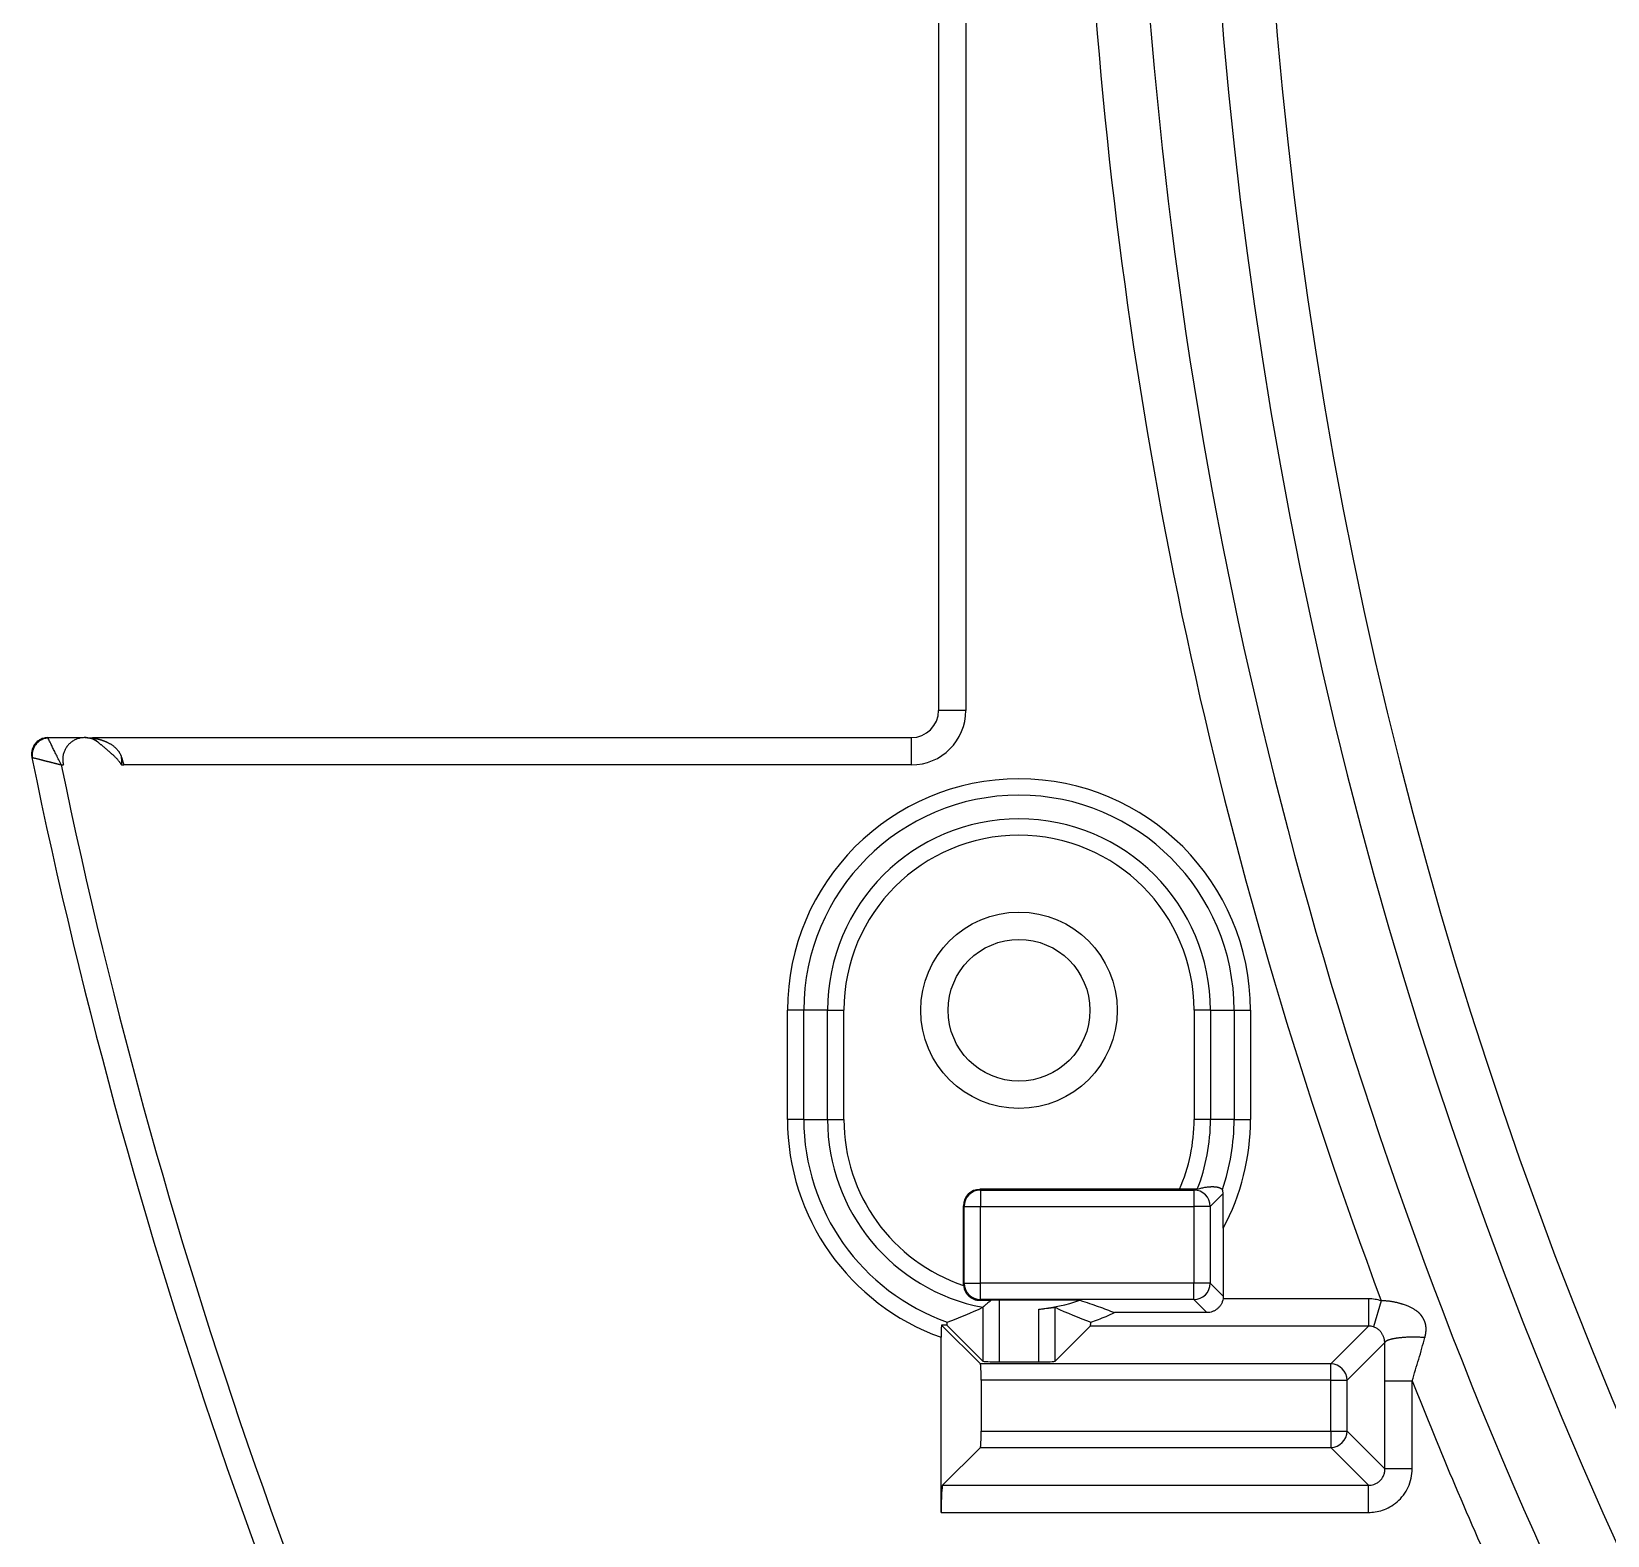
# Model space of a CAD drawing. Header units: millimetres. Extents: x -1286 to 291, y 5350 to 5880.
# Drawn here: x -324.83 to -295.79, y 5646.1 to 5673.81 of the extents above; entities that cross this region are included whole.
import ezdxf

# ---------------------------------------------------------------- set-up
doc = ezdxf.new("R2010")
doc.units = ezdxf.units.MM
doc.layers.add('粗实线层', color=7, linetype='Continuous', lineweight=35)

msp = doc.modelspace()

# ---------------------------------------------------------------- linework, layer by layer
at = {"layer": '粗实线层', "lineweight": 25}
for p, q in [((-308.117, 5700.497), (-308.117, 5661.302)), ((-307.615, 5674.467), (-307.615, 5661.302)), ((-307.615, 5661.302), (-308.117, 5661.302)), ((-324.528, 5660.8), (-323.906, 5660.8)), ((-323.704, 5660.8), (-308.62, 5660.8)), ((-308.62, 5660.297), (-308.62, 5660.8)), ((-324.823, 5660.438), (-324.813, 5660.438)), ((-324.281, 5660.297), (-324.241, 5660.297)), ((-310.601, 5655.775), (-310.902, 5655.775)), ((-310.902, 5653.765), (-310.902, 5655.775)), ((-310.165, 5655.775), (-310.601, 5655.775)), ((-310.601, 5653.765), (-310.601, 5655.775)), ((-310.165, 5653.765), (-310.165, 5655.775)), ((-310.165, 5655.775), (-309.863, 5655.775)), ((-309.863, 5653.765), (-309.863, 5655.775)), ((-303.109, 5655.775), (-303.411, 5655.775)), ((-303.411, 5655.775), (-303.411, 5653.765)), ((-303.109, 5655.775), (-302.673, 5655.775)), ((-303.109, 5655.775), (-303.109, 5653.765)), ((-302.673, 5655.775), (-302.673, 5653.765)), ((-302.673, 5655.775), (-302.372, 5655.775)), ((-302.372, 5655.775), (-302.372, 5653.765)), ((-310.601, 5653.765), (-310.902, 5653.765)), ((-310.601, 5653.765), (-310.165, 5653.765)), ((-310.165, 5653.765), (-309.863, 5653.765)), ((-303.109, 5653.765), (-303.411, 5653.765)), ((-302.673, 5653.765), (-303.109, 5653.765)), ((-302.673, 5653.765), (-302.372, 5653.765)), ((-303.679, 5652.476), (-307.358, 5652.476)), ((-307.346, 5652.463), (-307.358, 5652.476)), ((-307.346, 5652.463), (-303.416, 5652.463)), ((-307.346, 5652.463), (-307.346, 5652.162)), ((-303.401, 5652.478), (-303.416, 5652.463)), ((-303.416, 5652.463), (-303.416, 5652.162)), ((-307.647, 5652.162), (-307.659, 5652.174)), ((-307.659, 5650.705), (-307.659, 5652.174)), ((-303.114, 5652.162), (-302.877, 5652.4)), ((-307.647, 5652.162), (-307.346, 5652.162)), ((-307.647, 5650.745), (-307.647, 5652.162)), ((-307.346, 5652.162), (-303.416, 5652.162)), ((-307.346, 5650.745), (-307.346, 5652.162)), ((-303.114, 5652.162), (-303.416, 5652.162)), ((-303.416, 5652.162), (-303.416, 5650.745)), ((-303.114, 5652.162), (-303.114, 5650.745)), ((-302.874, 5651.758), (-302.874, 5650.504)), ((-307.647, 5650.745), (-307.346, 5650.745)), ((-303.416, 5650.745), (-307.346, 5650.745)), ((-307.346, 5650.443), (-307.346, 5650.745)), ((-303.114, 5650.745), (-303.416, 5650.745)), ((-303.416, 5650.443), (-303.416, 5650.745)), ((-303.114, 5650.745), (-302.874, 5650.504)), ((-307.346, 5650.443), (-307.359, 5650.43)), ((-303.416, 5650.443), (-307.346, 5650.443)), ((-307.004, 5650.431), (-307.004, 5649.295)), ((-305.516, 5650.431), (-307.004, 5650.431)), ((-303.416, 5650.443), (-303.177, 5650.204)), ((-300.196, 5650.457), (-302.878, 5650.457)), ((-306.27, 5649.295), (-306.27, 5650.267)), ((-305.969, 5649.31), (-305.969, 5650.301)), ((-303.177, 5650.204), (-304.879, 5650.204)), ((-299.962, 5650.422), (-300.108, 5649.942)), ((-308.066, 5649.975), (-307.348, 5649.257)), ((-307.968, 5649.973), (-307.305, 5649.31)), ((-305.324, 5649.955), (-305.969, 5649.31)), ((-300.196, 5649.955), (-305.324, 5649.955)), ((-300.893, 5649.257), (-300.196, 5649.955)), ((-308.071, 5646.521), (-308.071, 5649.748)), ((-300.592, 5648.956), (-299.898, 5649.65)), ((-307.004, 5649.295), (-306.27, 5649.295)), ((-300.893, 5649.257), (-307.348, 5649.257)), ((-300.893, 5648.956), (-300.893, 5649.257)), ((-307.333, 5648.956), (-307.333, 5648.021)), ((-300.893, 5648.956), (-307.333, 5648.956)), ((-300.893, 5648.956), (-300.592, 5648.956)), ((-300.893, 5648.021), (-300.893, 5648.956)), ((-300.592, 5648.021), (-300.592, 5648.956)), ((-299.895, 5647.323), (-299.895, 5648.945)), ((-299.393, 5647.323), (-299.393, 5648.945)), ((-307.333, 5648.021), (-300.893, 5648.021)), ((-300.893, 5648.021), (-300.893, 5647.72)), ((-300.893, 5648.021), (-300.592, 5648.021)), ((-300.592, 5648.021), (-299.895, 5647.323)), ((-308.046, 5647.022), (-307.348, 5647.72)), ((-307.348, 5647.72), (-300.893, 5647.72)), ((-300.893, 5647.72), (-300.196, 5647.022)), ((-308.046, 5647.022), (-300.196, 5647.022)), ((-300.196, 5646.521), (-300.196, 5647.022)), ((-308.071, 5646.521), (-300.196, 5646.521))]:
    msp.add_line(p, q, dxfattribs=at)
for radius in [1.809, 1.306]:
    msp.add_circle((-306.637, 5655.775), radius, dxfattribs=at)
for centre, radius, start, end in [((-218.672, 5680.9), 86.816, 184.19397, 200.55245), ((-218.672, 5680.9), 85.826, 184.20358, 205.21004), ((-218.672, 5680.9), 84.503, 184.22236, 267.24672), ((-218.672, 5680.9), 83.513, 184.2412, 267.24672), ((-308.62, 5661.302), 1.005, 270, 0), ((-308.62, 5661.302), 0.502, 270, 0), ((-224.702, 5680.9), 102.191, 191.5518, 207.29133), ((-224.702, 5680.9), 101.689, 191.68937, 207.29133), ((-306.637, 5655.775), 4.265, 360, 180), ((-306.637, 5655.775), 3.964, 360, 180), ((-306.637, 5655.775), 3.528, 360, 180), ((-306.637, 5655.775), 3.226, 0, 180), ((-224.702, 5680.9), 101.899, 208.57791, 345.69153), ((-224.702, 5680.9), 101.532, 208.69087, 345.63866), ((-224.702, 5680.9), 101.03, 208.69087, 345.63866), ((-224.702, 5680.9), 102.402, 208.57791, 345.69153), ((-306.637, 5653.765), 4.265, 180, 250.3586), ((-306.637, 5653.765), 3.964, 180, 250.5055), ((-306.637, 5653.765), 3.528, 180, 259.0763), ((-306.637, 5653.765), 3.226, 180, 251.5213), ((-306.637, 5653.765), 3.226, 336.4524, 0), ((-306.637, 5653.765), 3.528, 338.5965, 0), ((-306.637, 5653.765), 3.964, 341.0093, 0), ((-306.637, 5653.765), 4.265, 331.9261, 0), ((-306.637, 5653.765), 3.518, 275.9911, 288.5864), ((-218.672, 5680.9), 86.816, 201.59726, 204.35362)]:
    msp.add_arc(centre, radius, start, end, dxfattribs=at)
for centre, major_axis, ratio, start_param, end_param in [((-307.358, 5652.174), (-0.213, 0.213), 0.999695, 5.497939, 7.068431), ((-307.346, 5652.162), (-0.213, -0.213), 0.999695, 3.927143, 5.497635), ((-303.416, 5652.162), (-0.213, 0.213), 0.999695, 3.927143, 5.497635), ((-307.346, 5650.745), (0.213, -0.213), 0.999695, 3.927143, 5.497635), ((-303.416, 5650.745), (0.213, 0.213), 0.999695, 3.927143, 5.497635), ((-307.004, 5650.426), (0.302, 0), 0.017455, 1.570796, 2.083572), ((-310.331, 5653.765), (5.543, 0), 0.745659, 5.154361, 5.289656), ((-302.943, 5653.765), (5.543, 0), 0.745659, 4.135062, 4.270941), ((-305.325, 5650.457), (0, -0.502), 0.052408, 0.05236, 0.547611), ((-307.004, 5649.311), (0.301, 0), 0.052408, 3.193953, 4.712389), ((-306.27, 5649.311), (0.302, 0), 0.052408, 4.712389, 6.230825), ((-307.349, 5648.956), (0, -0.302), 0.052408, 1.570796, 3.089233), ((-300.893, 5648.956), (0.213, -0.213), 0.997265, 0.786768, 2.354825), ((-299.393, 5648.945), (-0.502, 0), 0.000029, 0.052344, 1.570828), ((-307.349, 5648.021), (0, -0.302), 0.052408, 0.05236, 1.570796), ((-300.893, 5648.021), (-0.213, -0.213), 0.997265, 0.786768, 2.354825), ((-308.044, 5646.521), (0, -0.503), 0.052408, 3.193953, 4.712389)]:
    msp.add_ellipse(centre, major_axis=major_axis, ratio=ratio, start_param=start_param, end_param=end_param, dxfattribs=at)
for points, degree, knots in [([(-324.528, 5660.8), (-324.552, 5660.8), (-324.575, 5660.797), (-324.622, 5660.786), (-324.644, 5660.778), (-324.686, 5660.756), (-324.706, 5660.743), (-324.741, 5660.713), (-324.756, 5660.697), (-324.782, 5660.662), (-324.792, 5660.644), (-324.805, 5660.617), (-324.809, 5660.608), (-324.815, 5660.59), (-324.818, 5660.58), (-324.825, 5660.55), (-324.828, 5660.528), (-324.83, 5660.484), (-324.828, 5660.461), (-324.823, 5660.438)], 3, [0, 0, 0, 0, 0.125, 0.125, 0.25, 0.25, 0.375, 0.375, 0.5, 0.5, 0.625, 0.625, 0.6875, 0.6875, 0.75, 0.75, 0.875, 0.875, 1, 1, 1, 1]), ([(-324.52, 5660.791), (-324.544, 5660.791), (-324.59, 5660.784), (-324.657, 5660.757), (-324.715, 5660.716), (-324.76, 5660.666), (-324.792, 5660.61), (-324.813, 5660.55), (-324.821, 5660.486), (-324.816, 5660.442), (-324.811, 5660.42)], 3, [0, 0, 0, 0, 0.132669, 0.266414, 0.39745, 0.522428, 0.638882, 0.750964, 0.871747, 1, 1, 1, 1]), ([(-324.281, 5660.297), (-324.296, 5660.328), (-324.311, 5660.359), (-324.341, 5660.419), (-324.356, 5660.449), (-324.384, 5660.508), (-324.398, 5660.536), (-324.425, 5660.59), (-324.438, 5660.616), (-324.461, 5660.663), (-324.472, 5660.686), (-324.491, 5660.725), (-324.5, 5660.742), (-324.514, 5660.77), (-324.519, 5660.781), (-324.526, 5660.796), (-324.528, 5660.8), (-324.528, 5660.8)], 3, [0, 0, 0, 0, 0.125, 0.125, 0.25, 0.25, 0.375, 0.375, 0.5, 0.5, 0.625, 0.625, 0.75, 0.75, 0.875, 0.875, 1, 1, 1, 1]), ([(-323.579, 5660.694), (-323.595, 5660.709), (-323.629, 5660.735), (-323.667, 5660.756), (-323.696, 5660.769), (-323.707, 5660.773), (-323.727, 5660.78), (-323.737, 5660.783), (-323.768, 5660.792), (-323.789, 5660.796), (-323.821, 5660.799), (-323.832, 5660.799), (-323.854, 5660.8), (-323.865, 5660.8), (-323.897, 5660.798), (-323.918, 5660.795), (-323.949, 5660.788), (-323.96, 5660.785), (-323.981, 5660.779), (-323.991, 5660.775), (-324.021, 5660.763), (-324.04, 5660.754), (-324.067, 5660.737), (-324.076, 5660.731), (-324.094, 5660.719), (-324.103, 5660.712), (-324.127, 5660.692), (-324.143, 5660.676), (-324.171, 5660.644), (-324.183, 5660.626), (-324.206, 5660.59), (-324.216, 5660.571), (-324.228, 5660.541), (-324.232, 5660.531), (-324.238, 5660.51), (-324.241, 5660.5), (-324.249, 5660.468), (-324.252, 5660.447), (-324.254, 5660.415), (-324.254, 5660.404), (-324.254, 5660.383), (-324.253, 5660.372), (-324.251, 5660.34), (-324.247, 5660.318), (-324.241, 5660.297)], 3, [0, 0, 0, 0, 0.0625, 0.125, 0.125, 0.15625, 0.15625, 0.1875, 0.1875, 0.25, 0.25, 0.28125, 0.28125, 0.3125, 0.3125, 0.375, 0.375, 0.40625, 0.40625, 0.4375, 0.4375, 0.5, 0.5, 0.53125, 0.53125, 0.5625, 0.5625, 0.625, 0.625, 0.6875, 0.6875, 0.75, 0.75, 0.78125, 0.78125, 0.8125, 0.8125, 0.875, 0.875, 0.90625, 0.90625, 0.9375, 0.9375, 1, 1, 1, 1]), ([(-323.825, 5660.8), (-323.819, 5660.8), (-323.809, 5660.8), (-323.793, 5660.799), (-323.777, 5660.799), (-323.762, 5660.798), (-323.747, 5660.797), (-323.733, 5660.796), (-323.718, 5660.794), (-323.704, 5660.792), (-323.69, 5660.791), (-323.677, 5660.789), (-323.663, 5660.786), (-323.65, 5660.784), (-323.638, 5660.782), (-323.625, 5660.779), (-323.613, 5660.777), (-323.601, 5660.774), (-323.589, 5660.771), (-323.578, 5660.768), (-323.567, 5660.765), (-323.556, 5660.762), (-323.545, 5660.759), (-323.535, 5660.755), (-323.525, 5660.752), (-323.515, 5660.749), (-323.506, 5660.745), (-323.496, 5660.742), (-323.487, 5660.739), (-323.479, 5660.735), (-323.47, 5660.732), (-323.462, 5660.728), (-323.454, 5660.725), (-323.447, 5660.722), (-323.439, 5660.718), (-323.432, 5660.715), (-323.421, 5660.709), (-323.405, 5660.701), (-323.385, 5660.689), (-323.365, 5660.678), (-323.347, 5660.665), (-323.33, 5660.653), (-323.313, 5660.64), (-323.297, 5660.627), (-323.282, 5660.613), (-323.268, 5660.6), (-323.255, 5660.586), (-323.243, 5660.572), (-323.232, 5660.557), (-323.222, 5660.543), (-323.212, 5660.529), (-323.203, 5660.514), (-323.196, 5660.499), (-323.189, 5660.485), (-323.183, 5660.47), (-323.178, 5660.455), (-323.175, 5660.445), (-323.174, 5660.44)], 3, [0, 0, 0, 0, 0.021088, 0.041839, 0.062253, 0.082329, 0.102067, 0.121469, 0.140533, 0.15926, 0.177649, 0.195702, 0.213418, 0.230796, 0.247838, 0.264543, 0.280911, 0.296943, 0.312638, 0.327997, 0.343019, 0.357705, 0.372055, 0.386069, 0.399747, 0.413089, 0.426096, 0.438767, 0.451103, 0.463104, 0.474771, 0.486102, 0.4971, 0.507763, 0.518093, 0.52809, 0.537753, 0.568, 0.597417, 0.62601, 0.65379, 0.680767, 0.706952, 0.732357, 0.756996, 0.780883, 0.804035, 0.826469, 0.848204, 0.869262, 0.889666, 0.909443, 0.92862, 0.947229, 0.965303, 0.98288, 1, 1, 1, 1]), ([(-323.667, 5660.76), (-323.666, 5660.759), (-323.657, 5660.755), (-323.641, 5660.745), (-323.619, 5660.73), (-323.599, 5660.713), (-323.586, 5660.7), (-323.579, 5660.694)], 3, [0, 0, 0, 0, 0.024474, 0.268355, 0.512237, 0.756118, 1, 1, 1, 1]), ([(-323.17, 5660.297), (-323.223, 5660.388), (-323.356, 5660.505), (-323.466, 5660.602), (-323.579, 5660.694)], 2, [0, 0, 0, 0.5, 0.5, 1, 1, 1]), ([(-324.823, 5660.438), (-324.823, 5660.438), (-324.824, 5660.438), (-324.824, 5660.438), (-324.824, 5660.438), (-324.823, 5660.438), (-324.823, 5660.438), (-324.822, 5660.438), (-324.821, 5660.437), (-324.82, 5660.437), (-324.818, 5660.436), (-324.816, 5660.436), (-324.815, 5660.435), (-324.814, 5660.435)], 3, [0, 0, 0, 0, 0.089651, 0.179664, 0.270037, 0.36076, 0.451818, 0.543189, 0.634846, 0.72675, 0.818856, 0.911151, 1, 1, 1, 1]), ([(-324.814, 5660.435), (-324.814, 5660.435), (-324.814, 5660.435), (-324.812, 5660.435), (-324.809, 5660.434), (-324.807, 5660.433), (-324.803, 5660.432), (-324.8, 5660.431), (-324.796, 5660.43), (-324.789, 5660.428), (-324.777, 5660.425), (-324.757, 5660.42), (-324.734, 5660.414), (-324.708, 5660.408), (-324.687, 5660.403), (-324.672, 5660.399), (-324.665, 5660.397), (-324.658, 5660.395), (-324.65, 5660.393), (-324.642, 5660.391), (-324.634, 5660.389), (-324.625, 5660.387), (-324.616, 5660.384), (-324.607, 5660.382), (-324.597, 5660.379), (-324.587, 5660.377), (-324.577, 5660.374), (-324.566, 5660.371), (-324.555, 5660.368), (-324.544, 5660.366), (-324.532, 5660.363), (-324.52, 5660.359), (-324.507, 5660.356), (-324.494, 5660.353), (-324.481, 5660.35), (-324.468, 5660.346), (-324.454, 5660.343), (-324.44, 5660.339), (-324.425, 5660.336), (-324.41, 5660.332), (-324.395, 5660.328), (-324.379, 5660.324), (-324.364, 5660.32), (-324.347, 5660.316), (-324.331, 5660.311), (-324.315, 5660.307), (-324.298, 5660.302), (-324.287, 5660.299), (-324.281, 5660.297)], 3, [0, 0, 0, 0, 0.000591, 0.015493, 0.030444, 0.045448, 0.060501, 0.075599, 0.090734, 0.1059, 0.160969, 0.217019, 0.274035, 0.332087, 0.391095, 0.404078, 0.417376, 0.431013, 0.444988, 0.459304, 0.47396, 0.488959, 0.504302, 0.519992, 0.536028, 0.552412, 0.569146, 0.58623, 0.603666, 0.621454, 0.639595, 0.658091, 0.67694, 0.696142, 0.715696, 0.735598, 0.755845, 0.776433, 0.797357, 0.81861, 0.840186, 0.862078, 0.884284, 0.906803, 0.929633, 0.952776, 0.976231, 1, 1, 1, 1]), ([(-323.17, 5660.297), (-323.17, 5660.3), (-323.169, 5660.305), (-323.168, 5660.313), (-323.167, 5660.321), (-323.167, 5660.328), (-323.166, 5660.335), (-323.166, 5660.341), (-323.166, 5660.347), (-323.166, 5660.353), (-323.166, 5660.358), (-323.166, 5660.363), (-323.166, 5660.368), (-323.166, 5660.372), (-323.167, 5660.376), (-323.167, 5660.382), (-323.167, 5660.391), (-323.168, 5660.403), (-323.169, 5660.415), (-323.17, 5660.425), (-323.172, 5660.432), (-323.173, 5660.437), (-323.173, 5660.439), (-323.174, 5660.44)], 3, [0, 0, 0, 0, 0.057316, 0.111978, 0.164023, 0.213481, 0.260379, 0.30474, 0.346586, 0.385932, 0.422793, 0.457181, 0.489107, 0.518579, 0.545604, 0.570189, 0.646838, 0.732542, 0.82741, 0.890528, 0.940361, 0.97686, 1, 1, 1, 1]), ([(-323.17, 5660.297), (-323.167, 5660.297), (-323.16, 5660.297), (-323.151, 5660.297), (-323.144, 5660.297), (-323.14, 5660.298), (-323.136, 5660.298), (-323.132, 5660.3), (-323.13, 5660.3), (-323.128, 5660.301)], 3, [0, 0, 0, 0, 0.253903, 0.505055, 0.613917, 0.71642, 0.813964, 0.907993, 1, 1, 1, 1]), ([(-303.401, 5652.478), (-303.416, 5652.478), (-303.434, 5652.478), (-303.465, 5652.477), (-303.476, 5652.477), (-303.498, 5652.477), (-303.522, 5652.476), (-303.547, 5652.476), (-303.572, 5652.476), (-303.586, 5652.476), (-303.625, 5652.476), (-303.652, 5652.476), (-303.679, 5652.476)], 3, [0, 0, 0, 0, 0.25, 0.25, 0.375, 0.375, 0.5, 0.625, 0.625, 0.75, 0.75, 1, 1, 1, 1]), ([(-303.353, 5652.477), (-303.354, 5652.477), (-303.358, 5652.477), (-303.37, 5652.478), (-303.375, 5652.478), (-303.387, 5652.478), (-303.393, 5652.479), (-303.401, 5652.478)], 3, [0, 0, 0, 0, 0.5, 0.5, 0.75, 0.75, 1, 1, 1, 1]), ([(-302.877, 5652.4), (-302.877, 5652.411), (-302.878, 5652.421), (-302.879, 5652.435), (-302.88, 5652.44), (-302.881, 5652.448), (-302.883, 5652.455), (-302.884, 5652.46), (-302.886, 5652.465), (-302.886, 5652.468), (-302.888, 5652.473), (-302.889, 5652.475), (-302.889, 5652.475)], 3, [0, 0, 0, 0, 0.25, 0.25, 0.375, 0.375, 0.5, 0.625, 0.625, 0.75, 0.75, 1, 1, 1, 1]), ([(-307.658, 5650.705), (-307.657, 5650.686), (-307.653, 5650.667), (-307.645, 5650.64), (-307.643, 5650.632), (-307.636, 5650.614), (-307.632, 5650.606), (-307.62, 5650.581), (-307.61, 5650.565), (-307.594, 5650.543), (-307.588, 5650.536), (-307.576, 5650.522), (-307.57, 5650.516), (-307.55, 5650.497), (-307.535, 5650.486), (-307.512, 5650.471), (-307.504, 5650.466), (-307.487, 5650.458), (-307.47, 5650.45), (-307.452, 5650.444), (-307.434, 5650.439), (-307.425, 5650.437), (-307.397, 5650.431), (-307.378, 5650.43), (-307.359, 5650.43)], 3, [0, 0, 0, 0, 0.125, 0.125, 0.1875, 0.1875, 0.25, 0.25, 0.375, 0.375, 0.4375, 0.4375, 0.5, 0.5, 0.625, 0.625, 0.6875, 0.6875, 0.75, 0.8125, 0.8125, 0.875, 0.875, 1, 1, 1, 1]), ([(-307.152, 5650.43), (-307.172, 5650.413), (-307.191, 5650.397), (-307.217, 5650.375), (-307.226, 5650.368), (-307.242, 5650.354), (-307.25, 5650.348), (-307.264, 5650.336), (-307.27, 5650.33), (-307.279, 5650.323), (-307.281, 5650.321), (-307.287, 5650.317), (-307.289, 5650.315), (-307.295, 5650.31), (-307.298, 5650.307), (-307.303, 5650.303), (-307.305, 5650.301), (-307.305, 5650.301)], 3, [0, 0, 0, 0, 0.25, 0.25, 0.375, 0.375, 0.5, 0.5, 0.625, 0.625, 0.6875, 0.6875, 0.75, 0.75, 0.875, 0.875, 1, 1, 1, 1]), ([(-305.516, 5650.431), (-305.453, 5650.412), (-305.395, 5650.393), (-305.282, 5650.355), (-305.228, 5650.336), (-305.123, 5650.298), (-305.073, 5650.28), (-304.974, 5650.242), (-304.926, 5650.223), (-304.879, 5650.204)], 3, [0, 0, 0, 0, 0.25, 0.25, 0.5, 0.5, 0.75, 0.75, 1, 1, 1, 1]), ([(-302.878, 5650.457), (-302.881, 5650.439), (-302.885, 5650.421), (-302.894, 5650.396), (-302.897, 5650.388), (-302.905, 5650.371), (-302.909, 5650.363), (-302.922, 5650.34), (-302.932, 5650.326), (-302.955, 5650.299), (-302.967, 5650.286), (-302.994, 5650.264), (-303.008, 5650.254), (-303.031, 5650.241), (-303.039, 5650.237), (-303.055, 5650.229), (-303.063, 5650.226), (-303.088, 5650.217), (-303.105, 5650.212), (-303.131, 5650.207), (-303.14, 5650.206), (-303.158, 5650.204), (-303.167, 5650.204), (-303.177, 5650.204)], 3, [0, 0, 0, 0, 0.125, 0.125, 0.1875, 0.1875, 0.25, 0.25, 0.375, 0.375, 0.5, 0.5, 0.625, 0.625, 0.6875, 0.6875, 0.75, 0.75, 0.875, 0.875, 0.9375, 0.9375, 1, 1, 1, 1]), ([(-306.27, 5650.267), (-306.251, 5650.269), (-306.232, 5650.271), (-306.204, 5650.274), (-306.195, 5650.275), (-306.176, 5650.277), (-306.167, 5650.278), (-306.141, 5650.281), (-306.124, 5650.284), (-306.1, 5650.287), (-306.092, 5650.288), (-306.077, 5650.29), (-306.07, 5650.291), (-306.049, 5650.293), (-306.036, 5650.295), (-306.02, 5650.297), (-306.014, 5650.298), (-306.005, 5650.299), (-306, 5650.3), (-305.988, 5650.301), (-305.982, 5650.301), (-305.975, 5650.302), (-305.973, 5650.302), (-305.97, 5650.302), (-305.969, 5650.301), (-305.969, 5650.301)], 3, [0, 0, 0, 0, 0.125, 0.125, 0.1875, 0.1875, 0.25, 0.25, 0.375, 0.375, 0.4375, 0.4375, 0.5, 0.5, 0.625, 0.625, 0.6875, 0.6875, 0.75, 0.75, 0.875, 0.875, 0.9375, 0.9375, 1, 1, 1, 1]), ([(-299.16, 5649.742), (-299.159, 5649.746), (-299.156, 5649.753), (-299.154, 5649.765), (-299.151, 5649.776), (-299.149, 5649.787), (-299.146, 5649.798), (-299.144, 5649.809), (-299.143, 5649.82), (-299.141, 5649.83), (-299.14, 5649.841), (-299.139, 5649.851), (-299.138, 5649.861), (-299.138, 5649.871), (-299.137, 5649.88), (-299.137, 5649.89), (-299.137, 5649.899), (-299.137, 5649.908), (-299.137, 5649.917), (-299.138, 5649.926), (-299.138, 5649.935), (-299.139, 5649.943), (-299.14, 5649.951), (-299.141, 5649.959), (-299.142, 5649.967), (-299.143, 5649.975), (-299.145, 5649.982), (-299.146, 5649.989), (-299.148, 5649.996), (-299.15, 5650.003), (-299.151, 5650.009), (-299.153, 5650.015), (-299.154, 5650.019), (-299.156, 5650.024), (-299.157, 5650.029), (-299.159, 5650.034), (-299.161, 5650.039), (-299.163, 5650.043), (-299.165, 5650.048), (-299.167, 5650.053), (-299.169, 5650.058), (-299.171, 5650.063), (-299.174, 5650.068), (-299.176, 5650.073), (-299.179, 5650.078), (-299.181, 5650.083), (-299.184, 5650.088), (-299.187, 5650.093), (-299.189, 5650.098), (-299.192, 5650.103), (-299.196, 5650.108), (-299.199, 5650.113), (-299.202, 5650.118), (-299.205, 5650.123), (-299.209, 5650.129), (-299.212, 5650.134), (-299.216, 5650.139), (-299.22, 5650.144), (-299.223, 5650.149), (-299.227, 5650.154), (-299.231, 5650.159), (-299.236, 5650.164), (-299.24, 5650.169), (-299.244, 5650.174), (-299.248, 5650.179), (-299.253, 5650.184), (-299.258, 5650.189), (-299.262, 5650.194), (-299.266, 5650.198), (-299.269, 5650.201), (-299.273, 5650.204), (-299.278, 5650.208), (-299.284, 5650.213), (-299.293, 5650.22), (-299.303, 5650.227), (-299.315, 5650.235), (-299.329, 5650.245), (-299.344, 5650.255), (-299.362, 5650.266), (-299.382, 5650.278), (-299.404, 5650.29), (-299.428, 5650.302), (-299.455, 5650.315), (-299.484, 5650.328), (-299.517, 5650.34), (-299.546, 5650.35), (-299.571, 5650.359), (-299.591, 5650.365), (-299.612, 5650.371), (-299.634, 5650.377), (-299.655, 5650.382), (-299.678, 5650.388), (-299.701, 5650.393), (-299.724, 5650.398), (-299.748, 5650.402), (-299.773, 5650.406), (-299.798, 5650.41), (-299.824, 5650.413), (-299.851, 5650.416), (-299.878, 5650.419), (-299.905, 5650.42), (-299.934, 5650.421), (-299.952, 5650.422), (-299.962, 5650.422)], 3, [0, 0, 0, 0, 0.010022, 0.019855, 0.029499, 0.038957, 0.048231, 0.057323, 0.066235, 0.07497, 0.08353, 0.091916, 0.100131, 0.108175, 0.116049, 0.123756, 0.131298, 0.138677, 0.145894, 0.15295, 0.159847, 0.166586, 0.173168, 0.179594, 0.185865, 0.191982, 0.197948, 0.203763, 0.209429, 0.214946, 0.220316, 0.224151, 0.228027, 0.231945, 0.235903, 0.239904, 0.243947, 0.248032, 0.252161, 0.256334, 0.260551, 0.264812, 0.269118, 0.27347, 0.277867, 0.28231, 0.2868, 0.291337, 0.295921, 0.300553, 0.305233, 0.309962, 0.314739, 0.319567, 0.324444, 0.329373, 0.334352, 0.339384, 0.344467, 0.349603, 0.354792, 0.360035, 0.365332, 0.370683, 0.376091, 0.381554, 0.387074, 0.392651, 0.398286, 0.400195, 0.403804, 0.409114, 0.416126, 0.42484, 0.435256, 0.447381, 0.461224, 0.476795, 0.494113, 0.513203, 0.534094, 0.556822, 0.581426, 0.607956, 0.636462, 0.667, 0.683984, 0.701254, 0.718818, 0.736685, 0.754863, 0.77336, 0.792188, 0.811351, 0.830856, 0.85071, 0.870922, 0.891501, 0.91245, 0.933769, 0.955464, 0.977539, 1, 1, 1, 1]), ([(-308.066, 5649.975), (-308.067, 5649.96), (-308.067, 5649.944), (-308.068, 5649.917), (-308.068, 5649.908), (-308.069, 5649.89), (-308.069, 5649.88), (-308.07, 5649.851), (-308.07, 5649.831), (-308.07, 5649.79), (-308.071, 5649.769), (-308.071, 5649.748)], 3, [0, 0, 0, 0, 0.25, 0.25, 0.375, 0.375, 0.5, 0.5, 0.75, 0.75, 1, 1, 1, 1]), ([(-307.96, 5650.028), (-307.961, 5650.028), (-307.963, 5650.023), (-307.965, 5650.011), (-307.965, 5650.008), (-307.966, 5650.003), (-307.966, 5650), (-307.967, 5649.989), (-307.968, 5649.982), (-307.968, 5649.973)], 3, [0, 0, 0, 0, 0.5, 0.5, 0.625, 0.625, 0.75, 0.75, 1, 1, 1, 1]), ([(-299.393, 5648.945), (-299.352, 5649.079), (-299.312, 5649.214), (-299.252, 5649.414), (-299.233, 5649.48), (-299.195, 5649.611), (-299.177, 5649.677), (-299.16, 5649.742)], 3, [0, 0, 0, 0, 0.5, 0.5, 0.75, 0.75, 1, 1, 1, 1])]:
    msp.add_open_spline(points, degree=degree, knots=knots, dxfattribs=at)
for points, degree in [([(-323.825, 5660.8), (-323.852, 5660.8)], 1), ([(-323.712, 5660.794), (-323.711, 5660.79), (-323.664, 5660.757)], 2), ([(-323.174, 5660.44), (-323.158, 5660.395), (-323.143, 5660.348), (-323.128, 5660.301)], 3), ([(-308.62, 5660.297), (-323.128, 5660.301)], 1), ([(-303.353, 5652.477), (-303.336, 5652.483), (-303.306, 5652.491), (-303.265, 5652.502), (-303.229, 5652.51), (-303.196, 5652.515), (-303.166, 5652.52), (-303.14, 5652.523), (-303.115, 5652.524), (-303.093, 5652.525), (-303.073, 5652.526), (-303.055, 5652.525), (-303.037, 5652.524), (-303.022, 5652.523), (-303.007, 5652.521), (-302.993, 5652.519), (-302.981, 5652.516), (-302.969, 5652.514), (-302.959, 5652.511), (-302.949, 5652.508), (-302.941, 5652.505), (-302.933, 5652.501), (-302.925, 5652.498), (-302.919, 5652.495), (-302.912, 5652.491), (-302.907, 5652.488), (-302.902, 5652.485), (-302.897, 5652.481), (-302.893, 5652.478), (-302.89, 5652.476), (-302.889, 5652.475)], 3), ([(-302.874, 5651.758), (-302.874, 5651.805), (-302.874, 5651.897), (-302.874, 5652.02), (-302.875, 5652.131), (-302.875, 5652.231), (-302.876, 5652.322), (-302.876, 5652.375), (-302.877, 5652.4)], 3), ([(-307.647, 5650.745), (-307.651, 5650.736), (-307.655, 5650.727), (-307.659, 5650.718)], 3), ([(-307.359, 5650.43), (-307.337, 5650.43), (-307.292, 5650.43), (-307.222, 5650.43), (-307.176, 5650.43), (-307.152, 5650.43)], 3), ([(-302.874, 5650.504), (-302.874, 5650.488), (-302.875, 5650.472), (-302.878, 5650.457)], 3), ([(-299.962, 5650.422), (-300, 5650.433), (-300.077, 5650.451), (-300.156, 5650.457), (-300.196, 5650.457)], 3), ([(-307.305, 5650.301), (-307.305, 5649.971), (-307.305, 5649.64), (-307.305, 5649.31)], 3), ([(-305.312, 5650.028), (-305.267, 5650.042), (-305.176, 5650.075), (-305.031, 5650.133), (-304.93, 5650.179), (-304.879, 5650.204)], 3), ([(-307.968, 5649.973), (-307.984, 5649.973), (-308.015, 5649.974), (-308.049, 5649.975), (-308.066, 5649.975)], 3), ([(-300.108, 5649.942), (-300.122, 5649.946), (-300.151, 5649.953), (-300.181, 5649.955), (-300.196, 5649.955)], 3), ([(-299.898, 5649.65), (-299.898, 5649.66), (-299.9, 5649.679), (-299.904, 5649.707), (-299.911, 5649.732), (-299.919, 5649.755), (-299.927, 5649.776), (-299.938, 5649.797), (-299.95, 5649.818), (-299.964, 5649.839), (-299.981, 5649.86), (-300.002, 5649.882), (-300.026, 5649.902), (-300.052, 5649.919), (-300.079, 5649.932), (-300.098, 5649.939), (-300.108, 5649.942)], 3), ([(-299.895, 5648.945), (-299.895, 5649.075), (-299.895, 5649.324), (-299.897, 5649.546), (-299.898, 5649.65)], 3), ([(-300.196, 5646.521), (-300.156, 5646.521), (-300.074, 5646.526), (-299.94, 5646.558), (-299.801, 5646.618), (-299.667, 5646.711), (-299.55, 5646.836), (-299.461, 5646.984), (-299.406, 5647.149), (-299.393, 5647.264), (-299.393, 5647.323)], 3), ([(-300.196, 5647.022), (-300.181, 5647.022), (-300.15, 5647.024), (-300.099, 5647.036), (-300.047, 5647.058), (-299.997, 5647.093), (-299.953, 5647.14), (-299.92, 5647.195), (-299.899, 5647.257), (-299.894, 5647.301), (-299.895, 5647.323)], 3)]:
    msp.add_open_spline(points, degree=degree, dxfattribs=at)
for points, weights in [([(-300.196, 5650.457), (-300.196, 5650.174), (-300.196, 5649.969), (-300.196, 5649.955)], [1.15917435087, 0.94694253587, 0.946941883044, 1.1591723924]), ([(-299.393, 5647.323), (-299.675, 5647.323), (-299.88, 5647.323), (-299.895, 5647.323)], [1.15917503658, 0.946942754752, 0.94694165448, 1.15917173576])]:
    msp.add_rational_spline(points, weights, degree=3, dxfattribs=at)
msp.add_rational_spline([(-299.16, 5649.742), (-299.32, 5649.757), (-299.496, 5649.754), (-299.644, 5649.736), (-299.791, 5649.717), (-299.889, 5649.687), (-299.898, 5649.65)], [1.0049871543, 0.979954820411, 1.04915724979, 1.21259444244, 1.04915871879, 0.979956064421, 1.00498647934], degree=3, knots=[0, 0, 0, 0, 0.500002, 0.500002, 0.500002, 1, 1, 1, 1], dxfattribs=at)

doc.saveas('drawing.dxf')
